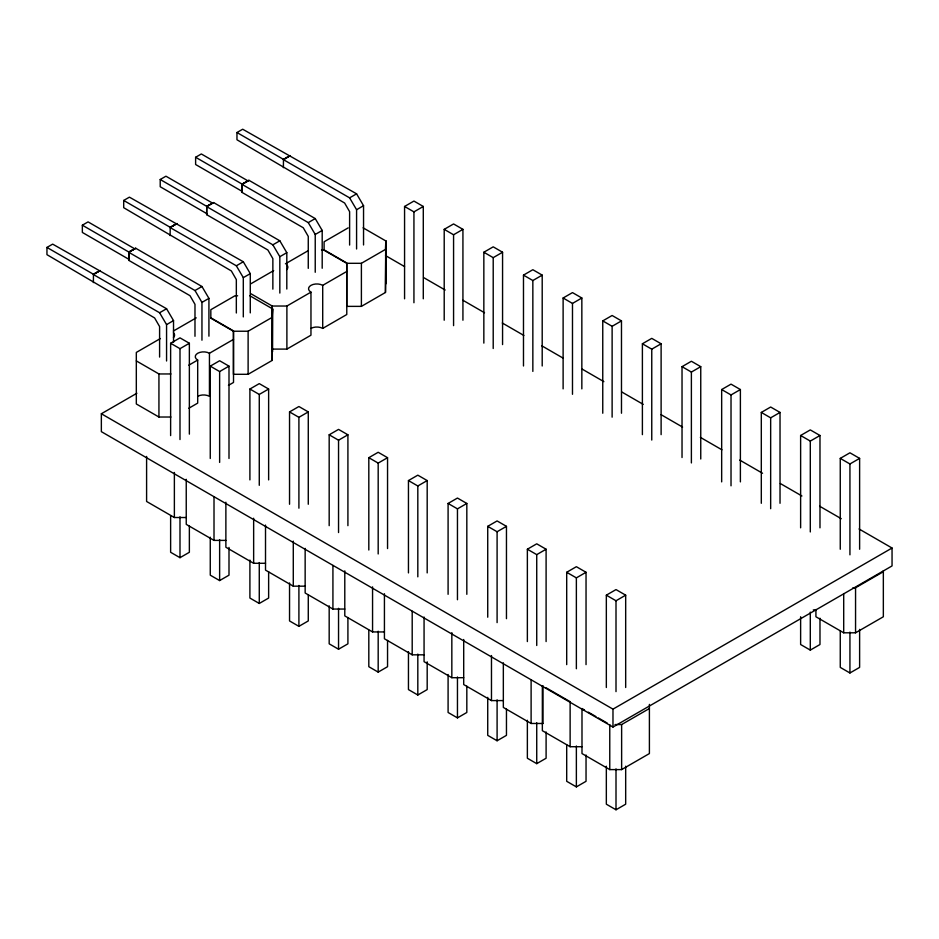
<?xml version="1.0" encoding="UTF-8"?>
<svg xmlns="http://www.w3.org/2000/svg" width="939" height="939" viewBox="0 0 939 939"><rect width="100%" height="100%" fill="white"/><g stroke="black" fill="none" stroke-linecap="round" stroke-linejoin="round"><path stroke-width="1.41" d="M210.829 318.18L233.435 331.232L248.119 331.232L272.204 317.335L272.439 308.802L249.833 295.75M363.1 227.825L385.706 240.877L385.471 292.463L361.398 306.372L346.714 306.372L346.714 263.307L324.096 250.255M272.204 317.335L272.58 308.72L272.204 360.4L248.119 374.297L233.435 374.297L233.435 331.232M385.471 292.463L385.859 240.795L385.471 249.41L361.398 263.307L346.714 263.307M159.595 357.066L159.595 326.561L154.606 317.934L46.95 254.669L46.95 247.427L52.666 244.128L166.567 308.731L173.527 320.598L173.527 342.418M194.983 336.291L194.983 304.33L190.007 295.691L128.772 260.349L128.854 252.051L82.35 225.196L82.35 232.438L128.854 259.293M236.335 312.992L236.335 279.587L231.358 270.948L123.702 207.695L123.702 200.453L129.418 197.155L243.307 261.758L250.279 273.625L250.279 312.887M272.862 289.142L272.862 258.636L267.885 250.009L206.65 214.655L206.733 206.357L160.217 179.502L160.217 186.744L206.733 213.599M308.262 268.354L308.262 236.405L303.274 227.766L242.039 192.413L242.133 184.114L195.617 157.271L195.617 164.513L242.133 191.368M349.613 245.067L349.613 211.662L344.625 203.024L236.968 139.77L236.968 132.528L242.685 129.218L356.585 193.833L363.546 205.7L363.546 244.962M208.928 336.174L208.928 298.367L201.955 286.501L135.732 248.26L128.854 252.051L128.772 260.349M243.307 316.913L243.307 277.651L236.335 265.784L170.123 227.555L175.933 223.998M286.806 289.036L286.806 252.673L279.834 240.807L213.599 202.566L206.733 206.357L206.65 214.655M322.194 268.249L322.194 230.442L315.234 218.576L248.999 180.335L242.133 184.114L242.039 192.413M356.585 248.988L356.585 209.726L349.613 197.859L283.39 159.63L289.2 156.074M283.39 159.63L290.351 155.592L283.484 159.384L236.968 132.528M170.123 227.555L177.084 223.517L170.205 227.308L123.702 200.453M195.617 157.271L201.333 153.961L247.849 180.816M160.217 179.502L165.945 176.203L212.449 203.047M82.35 225.196L88.066 221.886L134.582 248.741M99.182 270.984L93.466 274.282L93.384 282.58M349.613 197.859L356.585 193.833M242.133 184.114L248.999 180.335L242.039 184.373L308.262 222.602L315.234 218.576M236.335 265.784L243.307 261.758M206.733 206.357L213.599 202.566L206.65 206.603L272.862 244.833L279.834 240.807M128.854 252.051L135.732 248.26L128.772 252.298L194.983 290.527L201.955 286.501M46.95 247.427L93.466 274.282L100.332 270.502L93.384 274.528L159.595 312.757L166.567 308.731M356.585 209.726L363.546 205.7M315.234 272.275L315.234 234.468L322.194 230.442M243.307 277.651L250.279 273.625M279.834 293.062L279.834 256.699L286.806 252.673M201.955 340.2L201.955 302.393L208.928 298.367M166.567 360.987L166.567 324.624L173.527 320.598M250.866 283.778L273.672 270.596M285.421 263.824L308.227 250.654M348.181 227.872L324.096 241.781L324.096 250.384M160.405 338.533L136.319 352.43L136.319 403.97L158.937 417.022L170.945 417.022M173.41 331.021L196.228 317.852M404.568 298.802L404.568 206.474L413.935 201.063L423.289 206.474L423.289 298.802M170.628 435.59L170.628 343.263L179.995 337.864L189.361 343.263L189.361 434.135M404.568 206.474L413.935 211.874L423.289 206.474M170.628 343.263L179.995 348.674L189.361 343.263M250.854 293.707L272.204 306.032L286.888 306.032L310.962 292.135A8.31 4.801 0 0 1 310.962 285.35A8.31 4.801 0 0 1 322.711 285.35L346.784 271.453M859.044 528.974L892.05 548.024L892.05 565.924L612.979 727.044L101.353 431.658L101.353 413.759L136.871 393.253M188.821 365.177L197.695 360.06A8.31 4.801 0 0 1 197.695 353.275A8.31 4.801 0 0 1 209.444 353.275L233.518 339.378M444.206 320.222L444.206 229.351L453.572 223.952L462.927 229.351L462.927 320.222M210.266 458.478L210.266 366.151L219.632 360.74L228.999 366.151L228.999 458.478M444.206 229.351L453.572 234.762L462.927 229.351M210.266 366.151L219.632 371.551L228.999 366.151M272.204 349.097L286.888 349.097L310.962 335.2L310.962 292.135M310.962 328.415A8.31 4.801 0 0 1 322.711 328.415L346.784 314.506L346.784 262.979L324.178 249.915L321.514 249.915M188.821 408.242L197.695 403.124L197.695 360.06M228.447 385.366L233.518 382.443L233.518 330.904L210.911 317.852M483.843 343.111L483.843 252.239L493.21 246.84L502.565 252.239L502.565 344.578M249.903 479.899L249.903 389.028L259.27 383.628L268.636 389.028L268.636 479.899M483.843 252.239L493.21 257.65L502.565 252.239M249.903 389.028L259.27 394.439L268.636 389.028M523.481 365.987L523.481 275.127L532.847 269.716L542.202 275.127L542.202 365.987M289.541 504.255L289.541 411.916L298.907 406.517L308.274 411.916L308.274 504.255M523.481 275.127L532.847 280.526L542.202 275.127M289.541 411.916L298.907 417.327L308.274 411.916M563.118 388.875L563.118 298.003L572.485 292.604L581.84 298.003L581.84 388.875M329.178 525.664L329.178 434.804L338.545 429.393L347.911 434.804L347.911 525.664M563.118 298.003L572.485 303.414L581.84 298.003M329.178 434.804L338.545 440.203L347.911 434.804M170.628 515.757L170.628 552.285L179.995 557.684L189.361 552.285L189.361 525.993M602.756 413.23L602.756 320.892L612.122 315.492L621.477 320.892L621.477 413.23M368.816 550.019L368.816 457.692L378.182 452.281L387.549 457.692L387.549 548.552M602.756 320.892L612.122 326.303L621.477 320.892M368.816 457.692L378.182 463.091L387.549 457.692M210.266 537.19L210.266 575.173L219.632 580.572L228.999 575.173L228.999 547.414M642.393 434.64L642.393 343.78L651.76 338.369L661.115 343.78L661.115 434.64M408.453 572.907L408.453 480.568L417.82 475.169L427.186 480.568L427.186 572.907M642.393 343.78L651.76 349.179L661.115 343.78M408.453 480.568L417.82 485.979L427.186 480.568M249.903 560.067L249.903 598.049L259.27 603.46L268.636 598.049L268.636 571.757M682.031 457.528L682.031 366.668L691.386 361.257L700.752 366.668L700.752 458.995M448.091 594.317L448.091 503.457L457.457 498.046L466.824 503.457L466.824 594.317M682.031 366.668L691.386 372.067L700.752 366.668M448.091 503.457L457.457 508.856L466.824 503.457M289.541 582.955L289.541 620.937L298.907 626.348L308.274 620.937L308.274 594.645M721.668 481.883L721.668 389.544L731.023 384.145L740.39 389.544L740.39 481.883M487.728 617.205L487.728 526.345L497.095 520.934L506.461 526.345L506.461 618.672M721.668 389.544L731.023 394.955L740.39 389.544M487.728 526.345L497.095 531.744L506.461 526.345M329.178 605.843L329.178 643.825L338.545 649.225L347.911 643.825L347.911 617.522M761.306 503.292L761.306 412.432L770.661 407.021L780.027 412.432L780.027 503.292M527.366 641.56L527.366 549.221L536.732 543.822L546.099 549.221L546.099 641.56M761.306 412.432L770.661 417.832L780.027 412.432M527.366 549.221L536.732 554.632L546.099 549.221M368.816 630.186L368.816 666.702L378.182 672.113L387.549 666.702L387.549 640.41M800.627 527.824L800.627 435.496L810.298 429.909L819.982 435.496L819.982 527.824M566.698 664.624L566.698 572.285L576.37 566.698L586.042 572.285L586.042 664.624M800.627 435.496L810.298 441.084L819.982 435.496M566.698 572.285L576.37 577.872L586.042 572.285M408.453 651.607L408.453 689.59L417.82 695.001L427.186 689.59L427.186 661.831M840.264 549.245L840.264 458.385L849.936 452.798L859.619 458.385L859.619 549.245M606.336 687.501L606.336 595.173L616.007 589.586L625.679 595.173L625.679 687.501M840.264 458.385L849.936 463.972L859.619 458.385M606.336 595.173L616.007 600.76L625.679 595.173M448.091 674.495L448.091 712.478L457.457 717.877L466.824 712.478L466.824 686.174M487.728 697.372L487.728 735.354L497.095 740.765L506.461 735.354L506.461 709.062M542.355 723.828L542.977 723.476L542.977 685.693M101.353 413.759L612.979 709.145L892.05 548.024M527.366 720.26L527.366 758.243L536.732 763.653L546.099 758.243L546.099 731.951M852.929 587.755L855.558 587.755L883.341 571.722M615.033 724.556L621.63 724.556L649.401 708.511M800.627 616.759L800.627 644.518L810.298 650.105L819.982 644.518L819.982 618.214M566.698 744.791L566.698 781.307L576.37 786.894L586.042 781.307L586.042 755.015M815.921 609.505L815.921 616.77L843.703 632.804L855.558 632.804L883.341 616.77L883.341 570.689M584.516 709.978L581.992 708.511L581.992 753.559L609.763 769.604L621.63 769.604L649.401 753.559L649.401 704.403M840.264 630.879L840.264 667.394L849.936 672.981L859.619 667.394L859.619 629.412M606.336 766.212L606.336 804.195L616.007 809.782L625.679 804.195L625.679 766.212M237.626 295.797L234.914 295.808L210.829 309.706L210.829 318.321M136.319 360.905L158.937 373.957L170.945 373.957M146.601 456.424L146.601 501.473L174.372 517.518L186.239 517.518M186.239 479.313L186.239 524.361L214.01 540.394L225.876 540.394M225.876 502.201L225.876 547.249L253.647 563.283L265.514 563.283M265.514 525.077L265.514 570.126L293.285 586.171L305.152 586.171M305.152 548.388L305.152 593.014L332.922 609.047L344.789 609.047M813.291 609.927L815.921 609.927M344.789 570.853L344.789 615.902L372.56 631.935L384.427 631.935M384.427 593.73L384.427 638.778L412.198 654.823L424.064 654.823M424.064 617.04L424.064 661.666L451.835 677.7L463.702 677.7M463.702 639.506L463.702 684.554L491.473 700.588L503.339 700.588M503.339 662.805L503.339 707.431L531.11 723.476L542.977 723.476M542.355 685.634L542.355 730.683L570.126 746.716L581.992 746.716M385.506 255.572L404.545 266.57M423.583 277.557L445.168 290.022M462.939 300.28L484.524 312.746M502.295 323.004L523.88 335.469M541.65 345.728L563.236 358.193M582.286 369.18L603.859 381.645M621.641 391.903L643.215 404.369M660.997 414.627L682.571 427.092M700.353 437.351L721.927 449.804M739.709 460.075L762.562 473.268M780.332 483.526L801.918 495.98M819.688 506.25L841.274 518.704M546.134 687.817L570.126 701.668L570.126 746.716M588.295 712.161L595.878 716.539M598.401 717.995L607.24 723.1M308.262 222.602L315.234 234.468M272.862 244.833L279.834 256.699M194.983 290.527L201.955 302.393M159.595 312.757L166.567 324.624M385.706 240.877L385.859 283.86M272.439 308.802L272.58 351.785M855.558 587.755L855.558 632.804M849.936 463.972L849.936 554.832M849.936 632.076L849.936 672.981M843.703 593.577L843.703 632.804M810.298 441.084L810.298 531.943M810.298 612.122L810.298 650.105M770.661 417.832L770.661 508.703M731.023 394.955L731.023 485.815M691.386 372.067L691.386 462.939M651.76 349.179L651.76 440.051M621.63 724.556L621.63 769.604M616.007 600.76L616.007 691.62M616.007 768.877L616.007 809.782M612.979 709.145L612.979 727.044M612.122 326.303L612.122 417.162M609.763 724.556L609.763 769.604M576.37 577.872L576.37 668.744M576.37 745.989L576.37 786.894M572.485 303.414L572.485 394.286M536.732 554.632L536.732 645.492M536.732 722.748L536.732 763.653M532.847 280.526L532.847 371.398M531.11 679.871L531.11 723.476M497.095 531.744L497.095 622.616M497.095 699.86L497.095 740.765M493.21 257.65L493.21 348.51M491.473 655.539L491.473 700.588M457.457 508.856L457.457 599.728M457.457 676.972L457.457 717.877M453.572 234.762L453.572 325.633M451.835 632.651L451.835 677.7M417.82 485.979L417.82 576.839M417.82 654.096L417.82 695.001M413.935 211.874L413.935 302.745M412.198 611.219L412.198 654.823M378.182 463.091L378.182 553.963M378.182 631.208L378.182 672.113M372.56 586.887L372.56 631.935M361.398 263.307L361.398 306.372M338.545 440.203L338.545 532.542M338.545 608.319L338.545 649.225M332.922 565.454L332.922 609.047M322.711 285.35L322.711 328.415M298.907 417.327L298.907 508.187M298.907 585.443L298.907 626.348M293.285 541.122L293.285 586.171M286.888 306.032L286.888 349.097M283.484 159.384L283.39 167.67M272.204 306.032L272.204 360.4M259.27 394.439L259.27 485.31M259.27 562.555L259.27 603.46M253.647 518.234L253.647 563.283M248.119 331.232L248.119 374.297M219.632 371.551L219.632 462.422M219.632 539.667L219.632 580.572M214.01 496.801L214.01 540.394M209.444 353.275L209.444 396.34A8.31 4.801 0 0 0 197.695 396.34M179.995 348.674L179.995 439.534M179.995 516.79L179.995 557.684M174.372 472.458L174.372 517.518M170.205 227.308L170.123 235.607M158.937 373.957L158.937 417.022M286.735 264.81A8.31 4.801 0 0 1 286.735 269.61M173.469 332.746A8.31 4.801 0 0 1 173.469 337.535"/></g></svg>
